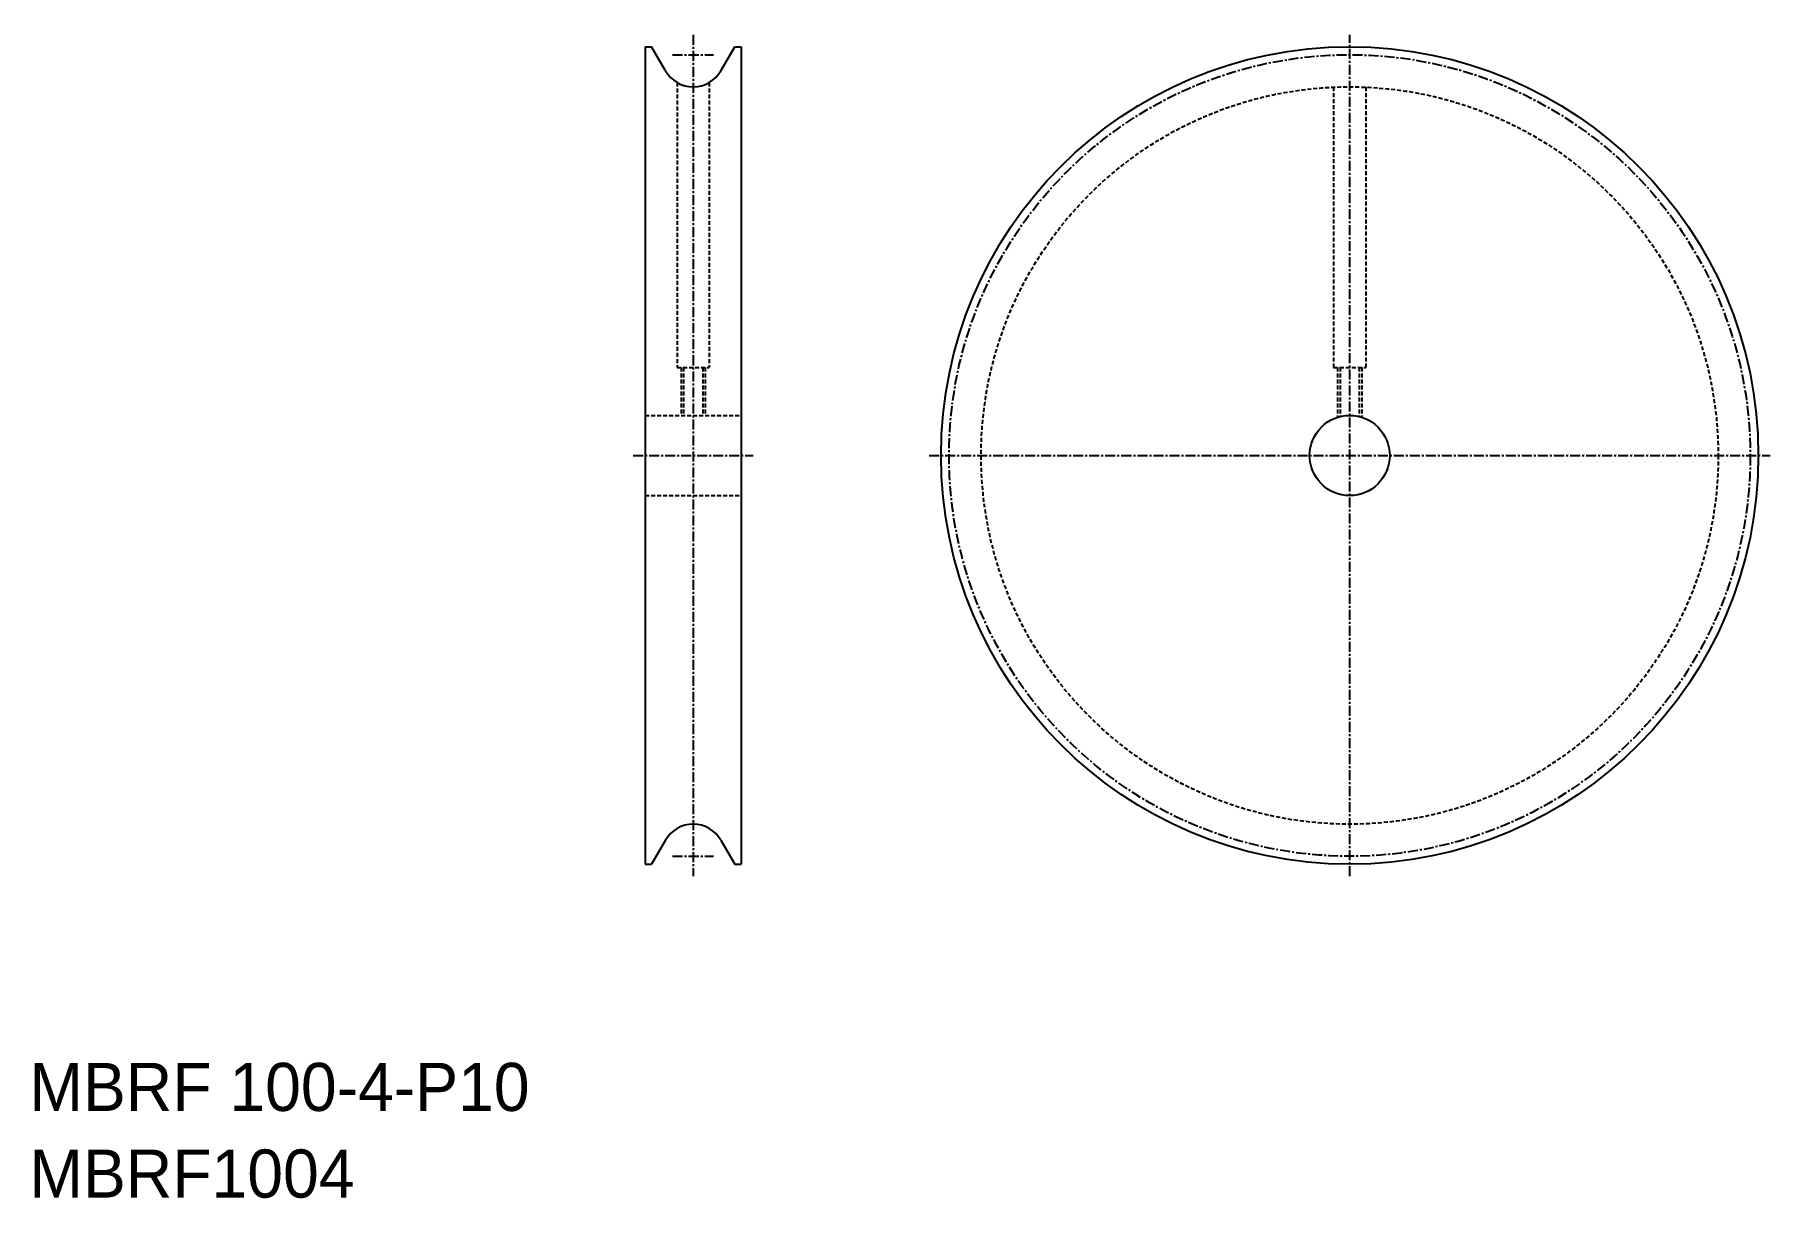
# Model space of a CAD drawing. Extents: x -285 to -69, y -61 to 84.
import ezdxf

# ---------------------------------------------------------------- set-up
doc = ezdxf.new("R2010")
doc.units = 0
doc.linetypes.add('CENTER', pattern=[2, 1.25, -0.25, 0.25, -0.25])
doc.linetypes.add('DASHED', pattern=[0.75, 0.5, -0.25])
doc.layers.get('0').update_dxf_attribs({"linetype": 'CONTINUOUS'})
doc.layers.add('CENTER', color=1, linetype='CENTER')

msp = doc.modelspace()

# ---------------------------------------------------------------- linework, layer by layer
at = {"color": 7, "linetype": 'CONTINUOUS'}
for p, q in [((-209.15, 82.78), (-209.15, -19.22)), ((-209.15, 82.78), (-208.35, 82.78)), ((-206.62, 79.78), (-208.35, 82.78)), ((-199.69, 79.78), (-197.96, 82.78)), ((-197.96, 82.78), (-197.15, 82.78)), ((-197.15, 82.78), (-197.15, -19.22)), ((-197.15, 51.03), (-197.15, 51.03)), ((-206.62, -16.22), (-208.35, -19.22)), ((-199.69, -16.22), (-197.96, -19.22)), ((-209.15, -19.22), (-208.35, -19.22)), ((-197.96, -19.22), (-197.15, -19.22))]:
    msp.add_line(p, q, dxfattribs=at)
at = {"color": 3, "linetype": 'DASHED'}
for p, q in [((-205.15, 78.32), (-205.15, 42.78)), ((-201.15, 78.32), (-201.15, 42.78)), ((-123.21, 77.74), (-123.21, 42.78)), ((-119.21, 77.74), (-119.21, 42.78)), ((-205.15, 42.78), (-201.15, 42.78)), ((-204.65, 42.78), (-204.65, 36.78)), ((-204.35, 42.78), (-204.35, 36.78)), ((-201.95, 42.78), (-201.95, 36.78)), ((-201.65, 42.78), (-201.65, 36.78)), ((-123.21, 42.78), (-119.21, 42.78)), ((-122.71, 42.78), (-122.71, 36.55)), ((-122.41, 42.78), (-122.41, 36.63)), ((-120.01, 42.78), (-120.01, 36.63)), ((-119.71, 42.78), (-119.71, 36.55)), ((-209.15, 36.78), (-197.15, 36.78)), ((-209.15, 26.78), (-197.15, 26.78))]:
    msp.add_line(p, q, dxfattribs=at)
at = {"color": 7, "linetype": 'CONTINUOUS'}
for radius in [51, 5]:
    msp.add_circle((-121.21, 31.78), radius, dxfattribs=at)
at = {"color": 3, "linetype": 'DASHED'}
msp.add_circle((-121.21, 31.78), 46, dxfattribs=at)
at = {"color": 7, "linetype": 'CONTINUOUS'}
for centre, start, end in [((-203.15, 81.78), 210, 330), ((-203.15, -18.22), 30, 150)]:
    msp.add_arc(centre, 4, start, end, dxfattribs=at)
at = {"layer": 'CENTER', "color": 1, "linetype": 'CENTER'}
for p, q in [((-203.15, 84.28), (-203.15, -20.72)), ((-121.21, -20.72), (-121.21, 84.28)), ((-205.71, 81.78), (-200.59, 81.78)), ((-210.65, 31.78), (-195.65, 31.78)), ((-210.65, 31.78), (-195.65, 31.78)), ((-173.71, 31.78), (-68.71, 31.78)), ((-205.71, -18.22), (-200.59, -18.22))]:
    msp.add_line(p, q, dxfattribs=at)
msp.add_circle((-121.21, 31.78), 50, dxfattribs=at)

# ---------------------------------------------------------------- texts
at = {"color": 7, "linetype": 'CONTINUOUS'}
for s, p in [('MBRF 100-4-P10', (-285.99, -50)), ('MBRF1004', (-285.99, -60.81))]:
    msp.add_text(s, height=6, dxfattribs=at).set_placement(p)

doc.saveas('drawing.dxf')
